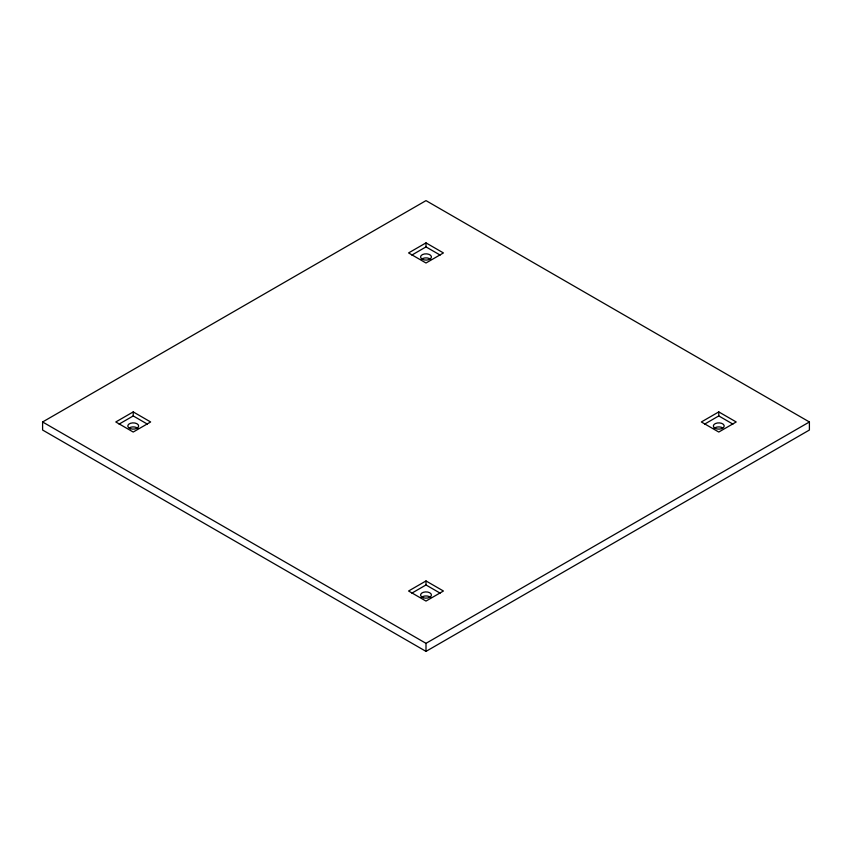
<?xml version="1.0" encoding="UTF-8"?>
<svg xmlns="http://www.w3.org/2000/svg" width="852" height="852" viewBox="0 0 852 852"><rect width="100%" height="100%" fill="white"/><g stroke="black" fill="none" stroke-linecap="round" stroke-linejoin="round"><path stroke-width="1.28" d="M42.6 421.974L426 200.625L809.4 421.974L809.4 430.026L426 651.375L42.6 430.026L42.6 421.974L426 643.335L809.4 421.974M133.221 411.91L115.797 421.974L133.221 432.039L150.644 421.974L133.221 411.91L133.221 415.936L147.385 424.115M426 242.884L408.577 252.938L426 263.002L443.423 252.938L426 242.884L426 246.91L411.835 255.078M119.067 424.115L133.221 415.936M426 580.947L408.577 591.011L426 601.075L443.423 591.011L426 580.947L426 584.973L440.164 593.152M718.779 411.91L701.356 421.974L718.779 432.039L736.203 421.974L718.779 411.91L718.779 415.936L704.615 424.115M411.835 593.152L426 584.973M426 246.91L440.164 255.078M718.779 415.936L732.933 424.115M426 643.335L426 651.375M129.387 427.81A5.421 3.131 0 0 1 137.917 428.46M421.303 259.423A5.421 3.131 0 0 1 430.697 259.423M714.082 428.46A5.421 3.131 0 0 1 722.613 427.81M421.303 597.497A5.421 3.131 0 0 1 430.697 597.497M130.516 428.716A5.421 3.131 0 0 0 138.642 426A5.421 3.131 0 0 0 130.516 423.284A5.421 3.131 0 0 0 130.516 428.716M422.166 259.178A5.421 3.131 0 0 0 431.24 257.773A5.421 3.131 0 0 0 424.594 253.939A5.421 3.131 0 0 0 422.166 259.178M714.945 428.215A5.421 3.131 0 0 0 724.019 426.809A5.421 3.131 0 0 0 717.373 422.975A5.421 3.131 0 0 0 714.945 428.215M423.284 597.742A5.421 3.131 0 0 0 431.421 595.037A5.421 3.131 0 0 0 423.284 592.321A5.421 3.131 0 0 0 423.284 597.742"/></g></svg>
